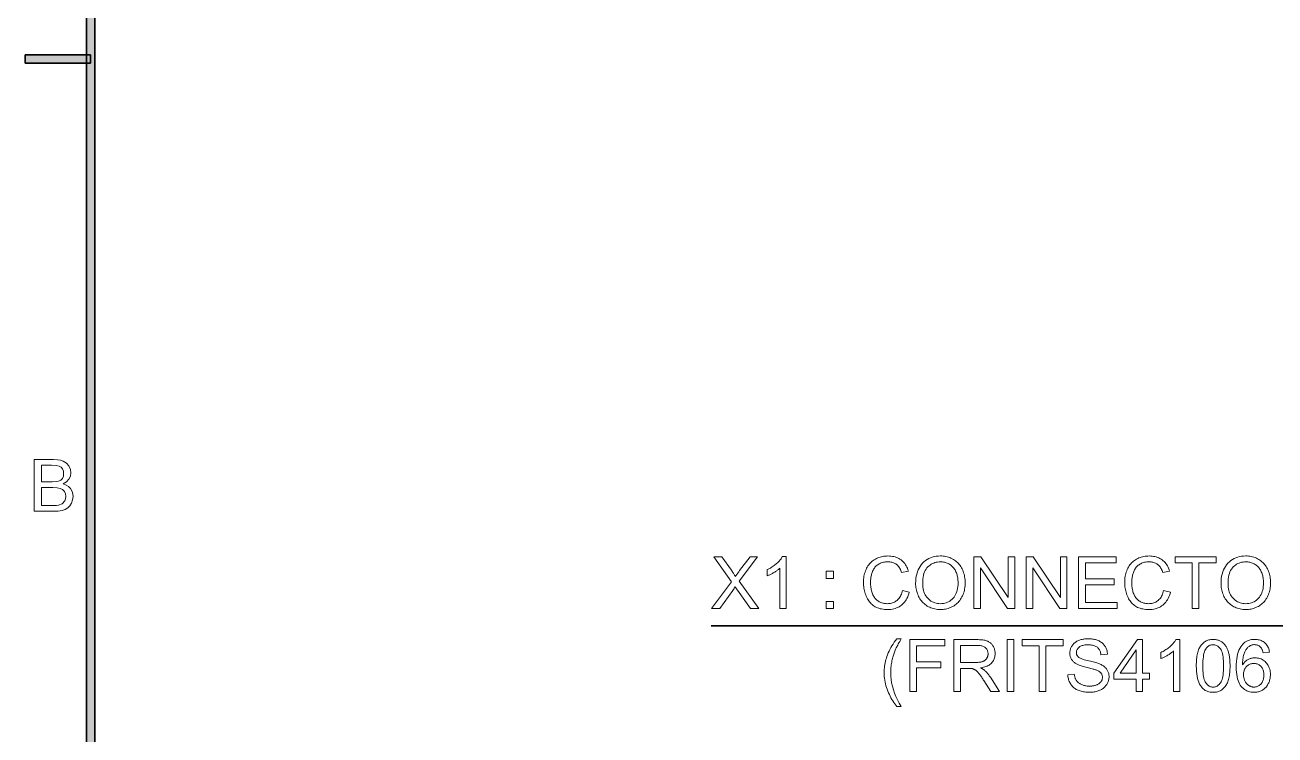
# Model space of a CAD drawing. Extents: x 23 to 417, y 3 to 294.
# Drawn here: x 26.2 to 98.6, y 209.3 to 250.5 of the extents above; entities that cross this region are included whole.
import ezdxf

# ---------------------------------------------------------------- set-up
doc = ezdxf.new("R2010")
doc.units = 0

msp = doc.modelspace()

# ---------------------------------------------------------------- linework, layer by layer
at = {"color": 7, "lineweight": 35}
for p, q in [((29.763, 9.762), (29.763, 287)), ((30.237, 287), (30.237, 10.238)), ((65.951, 215.654), (138.603, 215.654))]:
    msp.add_line(p, q, dxfattribs=at)
at = {"color": 7, "lineweight": 35, "ltscale": 0.011875}
for p, q in [((26.194, 248.262), (26.194, 248.738)), ((29.994, 248.738), (29.994, 248.262))]:
    msp.add_line(p, q, dxfattribs=at)
at = {"color": 7, "lineweight": 35, "ltscale": 0.095}
for p, q in [((26.194, 248.738), (29.994, 248.738)), ((29.994, 248.262), (26.194, 248.262))]:
    msp.add_line(p, q, dxfattribs=at)
at = {"color": 7, "lineweight": 13}
for points in [[(26.726, 222.294), (26.726, 225.294), (27.854, 225.294), (28.068, 225.284), (28.253, 225.253), (28.407, 225.202), (28.592, 225.086), (28.733, 224.92), (28.821, 224.724), (28.851, 224.52), (28.823, 224.331), (28.74, 224.154), (28.601, 224), (28.406, 223.878), (28.575, 223.812), (28.716, 223.722), (28.828, 223.607), (28.939, 223.399), (28.976, 223.157), (28.953, 222.955), (28.887, 222.768), (28.788, 222.609), (28.669, 222.491), (28.522, 222.406), (28.342, 222.344), (28.124, 222.307), (27.862, 222.294)], [(27.142, 224.003), (27.771, 224.003), (27.991, 224.012), (28.138, 224.04), (28.267, 224.103), (28.359, 224.198), (28.415, 224.322), (28.434, 224.475), (28.417, 224.623), (28.365, 224.752), (28.28, 224.853), (28.166, 224.917), (27.991, 224.95), (27.724, 224.961), (27.142, 224.961)], [(27.142, 222.628), (27.869, 222.628), (28.028, 222.631), (28.131, 222.642), (28.354, 222.725), (28.501, 222.893), (28.545, 223.012), (28.559, 223.148), (28.538, 223.307), (28.474, 223.443), (28.373, 223.549), (28.241, 223.618), (28.06, 223.657), (27.815, 223.669), (27.142, 223.669)], [(65.969, 216.654), (67.129, 218.217), (66.106, 219.654), (66.579, 219.654), (67.123, 218.884), (67.156, 218.837), (67.187, 218.793), (67.216, 218.75), (67.243, 218.71), (67.268, 218.672), (67.292, 218.637), (67.313, 218.603), (67.332, 218.572), (67.349, 218.543), (67.365, 218.516), (67.385, 218.549), (67.406, 218.582), (67.428, 218.615), (67.451, 218.649), (67.474, 218.683), (67.498, 218.717), (67.523, 218.752), (67.549, 218.787), (67.575, 218.822), (67.602, 218.857), (68.206, 219.654), (68.637, 219.654), (67.584, 218.239), (68.719, 216.654), (68.228, 216.654), (67.473, 217.724), (67.46, 217.742), (67.448, 217.761), (67.435, 217.781), (67.422, 217.8), (67.409, 217.82), (67.395, 217.84), (67.382, 217.861), (67.369, 217.882), (67.356, 217.903), (67.342, 217.924), (67.323, 217.893), (67.304, 217.863), (67.287, 217.835), (67.271, 217.81), (67.256, 217.786), (67.242, 217.765), (67.23, 217.745), (67.218, 217.728), (67.208, 217.713), (67.199, 217.699), (66.446, 216.654)], [(70.307, 216.654), (69.939, 216.654), (69.939, 219.001), (69.912, 218.975), (69.882, 218.95), (69.852, 218.925), (69.819, 218.899), (69.785, 218.874), (69.749, 218.848), (69.712, 218.823), (69.673, 218.798), (69.632, 218.772), (69.59, 218.747), (69.547, 218.722), (69.505, 218.699), (69.464, 218.677), (69.424, 218.656), (69.385, 218.636), (69.347, 218.618), (69.309, 218.6), (69.273, 218.585), (69.237, 218.57), (69.202, 218.557), (69.202, 218.913), (69.263, 218.942), (69.323, 218.973), (69.381, 219.005), (69.437, 219.039), (69.492, 219.073), (69.545, 219.109), (69.597, 219.146), (69.647, 219.184), (69.695, 219.224), (69.743, 219.265), (69.787, 219.306), (69.83, 219.347), (69.869, 219.388), (69.906, 219.428), (69.94, 219.468), (69.971, 219.508), (70, 219.548), (70.026, 219.588), (70.049, 219.627), (70.07, 219.666), (70.307, 219.666)], [(77.034, 217.705), (77.431, 217.605), (77.404, 217.51), (77.373, 217.419), (77.338, 217.333), (77.299, 217.251), (77.256, 217.174), (77.209, 217.102), (77.158, 217.034), (77.103, 216.971), (77.044, 216.913), (76.982, 216.859), (76.915, 216.81), (76.846, 216.767), (76.774, 216.728), (76.699, 216.695), (76.621, 216.667), (76.54, 216.643), (76.457, 216.625), (76.37, 216.613), (76.281, 216.605), (76.189, 216.602), (76.093, 216.604), (76.002, 216.61), (75.914, 216.62), (75.83, 216.634), (75.749, 216.652), (75.672, 216.673), (75.598, 216.699), (75.529, 216.729), (75.462, 216.762), (75.4, 216.8), (75.34, 216.841), (75.284, 216.886), (75.23, 216.934), (75.18, 216.986), (75.132, 217.042), (75.087, 217.101), (75.045, 217.163), (75.006, 217.229), (74.97, 217.299), (74.937, 217.372), (74.907, 217.447), (74.88, 217.524), (74.856, 217.601), (74.836, 217.68), (74.818, 217.76), (74.804, 217.841), (74.793, 217.923), (74.785, 218.006), (74.78, 218.091), (74.779, 218.176), (74.78, 218.269), (74.786, 218.359), (74.795, 218.446), (74.807, 218.532), (74.823, 218.615), (74.843, 218.695), (74.866, 218.773), (74.893, 218.849), (74.924, 218.923), (74.958, 218.994), (74.995, 219.062), (75.035, 219.126), (75.079, 219.188), (75.125, 219.246), (75.175, 219.301), (75.227, 219.352), (75.283, 219.4), (75.341, 219.444), (75.403, 219.486), (75.467, 219.524), (75.534, 219.558), (75.602, 219.589), (75.672, 219.616), (75.742, 219.639), (75.814, 219.659), (75.888, 219.676), (75.963, 219.688), (76.039, 219.697), (76.116, 219.703), (76.195, 219.705), (76.283, 219.702), (76.369, 219.696), (76.452, 219.684), (76.532, 219.668), (76.609, 219.647), (76.683, 219.622), (76.755, 219.592), (76.823, 219.558), (76.889, 219.519), (76.952, 219.475), (77.011, 219.428), (77.067, 219.376), (77.119, 219.321), (77.168, 219.262), (77.212, 219.2), (77.253, 219.133), (77.29, 219.063), (77.324, 218.99), (77.354, 218.912), (77.38, 218.831), (76.989, 218.739), (76.967, 218.802), (76.943, 218.863), (76.918, 218.919), (76.89, 218.972), (76.861, 219.022), (76.83, 219.068), (76.797, 219.11), (76.762, 219.149), (76.725, 219.184), (76.686, 219.216), (76.645, 219.244), (76.602, 219.269), (76.558, 219.292), (76.511, 219.311), (76.462, 219.328), (76.411, 219.341), (76.358, 219.352), (76.303, 219.359), (76.246, 219.363), (76.187, 219.365), (76.119, 219.363), (76.053, 219.358), (75.989, 219.35), (75.928, 219.338), (75.869, 219.324), (75.812, 219.305), (75.758, 219.284), (75.706, 219.259), (75.656, 219.231), (75.608, 219.199), (75.563, 219.165), (75.521, 219.128), (75.482, 219.09), (75.445, 219.048), (75.411, 219.005), (75.379, 218.959), (75.351, 218.912), (75.325, 218.861), (75.302, 218.809), (75.282, 218.754), (75.264, 218.698), (75.248, 218.642), (75.234, 218.585), (75.222, 218.528), (75.211, 218.47), (75.203, 218.413), (75.196, 218.355), (75.192, 218.296), (75.189, 218.237), (75.188, 218.178), (75.189, 218.103), (75.192, 218.029), (75.198, 217.957), (75.206, 217.887), (75.216, 217.82), (75.228, 217.754), (75.243, 217.69), (75.259, 217.628), (75.278, 217.568), (75.299, 217.51), (75.323, 217.454), (75.349, 217.402), (75.378, 217.352), (75.408, 217.305), (75.442, 217.261), (75.478, 217.219), (75.516, 217.181), (75.557, 217.146), (75.6, 217.113), (75.646, 217.083), (75.694, 217.056), (75.742, 217.032), (75.791, 217.011), (75.841, 216.993), (75.891, 216.977), (75.943, 216.965), (75.995, 216.955), (76.048, 216.948), (76.101, 216.943), (76.156, 216.942), (76.222, 216.944), (76.285, 216.95), (76.347, 216.959), (76.406, 216.973), (76.464, 216.99), (76.519, 217.011), (76.573, 217.036), (76.624, 217.065), (76.673, 217.098), (76.721, 217.134), (76.765, 217.175), (76.807, 217.219), (76.846, 217.267), (76.882, 217.318), (76.915, 217.373), (76.944, 217.432), (76.971, 217.495), (76.995, 217.561), (77.016, 217.632)], [(77.799, 218.115), (77.803, 218.261), (77.815, 218.4), (77.835, 218.534), (77.863, 218.66), (77.899, 218.78), (77.944, 218.894), (77.996, 219.001), (78.056, 219.102), (78.124, 219.196), (78.2, 219.284), (78.283, 219.364), (78.37, 219.436), (78.462, 219.5), (78.558, 219.555), (78.66, 219.601), (78.765, 219.639), (78.876, 219.669), (78.991, 219.69), (79.111, 219.702), (79.236, 219.707), (79.318, 219.705), (79.399, 219.699), (79.478, 219.689), (79.555, 219.675), (79.631, 219.657), (79.705, 219.635), (79.777, 219.609), (79.848, 219.58), (79.917, 219.546), (79.985, 219.508), (80.05, 219.467), (80.112, 219.423), (80.171, 219.375), (80.226, 219.324), (80.279, 219.271), (80.328, 219.214), (80.374, 219.154), (80.417, 219.09), (80.457, 219.024), (80.493, 218.955), (80.526, 218.883), (80.556, 218.809), (80.582, 218.733), (80.605, 218.655), (80.624, 218.576), (80.64, 218.494), (80.652, 218.411), (80.661, 218.326), (80.666, 218.239), (80.668, 218.149), (80.666, 218.059), (80.661, 217.971), (80.652, 217.884), (80.639, 217.8), (80.622, 217.717), (80.602, 217.636), (80.578, 217.558), (80.55, 217.481), (80.519, 217.406), (80.484, 217.333), (80.446, 217.263), (80.404, 217.196), (80.36, 217.133), (80.312, 217.073), (80.261, 217.016), (80.208, 216.964), (80.151, 216.914), (80.091, 216.869), (80.028, 216.826), (79.962, 216.788), (79.894, 216.752), (79.825, 216.721), (79.755, 216.693), (79.684, 216.669), (79.611, 216.649), (79.538, 216.632), (79.463, 216.619), (79.388, 216.61), (79.311, 216.604), (79.234, 216.602), (79.15, 216.604), (79.068, 216.611), (78.988, 216.621), (78.909, 216.635), (78.833, 216.654), (78.758, 216.676), (78.685, 216.703), (78.613, 216.733), (78.544, 216.768), (78.476, 216.807), (78.411, 216.849), (78.35, 216.895), (78.291, 216.943), (78.235, 216.995), (78.183, 217.049), (78.134, 217.106), (78.089, 217.167), (78.046, 217.23), (78.007, 217.296), (77.971, 217.366), (77.938, 217.437), (77.909, 217.509), (77.883, 217.582), (77.861, 217.655), (77.842, 217.73), (77.827, 217.805), (77.815, 217.881), (77.806, 217.958), (77.801, 218.036)], [(81.176, 216.654), (81.176, 219.654), (81.583, 219.654), (83.159, 217.298), (83.159, 219.654), (83.539, 219.654), (83.539, 216.654), (83.132, 216.654), (81.556, 219.011), (81.556, 216.654)], [(84.202, 216.654), (84.202, 219.654), (84.609, 219.654), (86.185, 217.298), (86.185, 219.654), (86.566, 219.654), (86.566, 216.654), (86.159, 216.654), (84.583, 219.011), (84.583, 216.654)], [(87.241, 216.654), (87.241, 219.654), (89.41, 219.654), (89.41, 219.299), (87.638, 219.299), (87.638, 218.381), (89.298, 218.381), (89.298, 218.029), (87.638, 218.029), (87.638, 217.008), (89.48, 217.008), (89.48, 216.654)], [(92.169, 217.705), (92.566, 217.605), (92.539, 217.51), (92.508, 217.419), (92.473, 217.333), (92.434, 217.251), (92.391, 217.174), (92.344, 217.102), (92.293, 217.034), (92.238, 216.971), (92.18, 216.913), (92.117, 216.859), (92.05, 216.81), (91.981, 216.767), (91.909, 216.728), (91.834, 216.695), (91.756, 216.667), (91.675, 216.643), (91.592, 216.625), (91.505, 216.613), (91.416, 216.605), (91.324, 216.602), (91.228, 216.604), (91.137, 216.61), (91.049, 216.62), (90.965, 216.634), (90.884, 216.652), (90.807, 216.673), (90.733, 216.699), (90.664, 216.729), (90.597, 216.762), (90.535, 216.8), (90.475, 216.841), (90.419, 216.886), (90.366, 216.934), (90.315, 216.986), (90.267, 217.042), (90.222, 217.101), (90.181, 217.163), (90.142, 217.229), (90.105, 217.299), (90.072, 217.372), (90.042, 217.447), (90.015, 217.524), (89.991, 217.601), (89.971, 217.68), (89.953, 217.76), (89.939, 217.841), (89.928, 217.923), (89.92, 218.006), (89.915, 218.091), (89.914, 218.176), (89.915, 218.269), (89.921, 218.359), (89.93, 218.446), (89.942, 218.532), (89.958, 218.615), (89.978, 218.695), (90.001, 218.773), (90.028, 218.849), (90.059, 218.923), (90.093, 218.994), (90.13, 219.062), (90.17, 219.126), (90.214, 219.188), (90.26, 219.246), (90.31, 219.301), (90.362, 219.352), (90.418, 219.4), (90.476, 219.444), (90.538, 219.486), (90.602, 219.524), (90.669, 219.558), (90.737, 219.589), (90.807, 219.616), (90.877, 219.639), (90.949, 219.659), (91.023, 219.676), (91.098, 219.688), (91.174, 219.697), (91.251, 219.703), (91.33, 219.705), (91.418, 219.702), (91.504, 219.696), (91.587, 219.684), (91.667, 219.668), (91.744, 219.647), (91.818, 219.622), (91.89, 219.592), (91.958, 219.558), (92.024, 219.519), (92.087, 219.475), (92.146, 219.428), (92.202, 219.376), (92.254, 219.321), (92.303, 219.262), (92.347, 219.2), (92.388, 219.133), (92.425, 219.063), (92.459, 218.99), (92.489, 218.912), (92.515, 218.831), (92.124, 218.739), (92.102, 218.802), (92.078, 218.863), (92.053, 218.919), (92.025, 218.972), (91.996, 219.022), (91.965, 219.068), (91.932, 219.11), (91.897, 219.149), (91.86, 219.184), (91.821, 219.216), (91.78, 219.244), (91.737, 219.269), (91.693, 219.292), (91.646, 219.311), (91.597, 219.328), (91.546, 219.341), (91.493, 219.352), (91.438, 219.359), (91.381, 219.363), (91.322, 219.365), (91.254, 219.363), (91.188, 219.358), (91.124, 219.35), (91.063, 219.338), (91.004, 219.324), (90.948, 219.305), (90.893, 219.284), (90.841, 219.259), (90.791, 219.231), (90.744, 219.199), (90.698, 219.165), (90.656, 219.128), (90.617, 219.09), (90.58, 219.048), (90.546, 219.005), (90.515, 218.959), (90.486, 218.912), (90.46, 218.861), (90.437, 218.809), (90.417, 218.754), (90.399, 218.698), (90.383, 218.642), (90.369, 218.585), (90.357, 218.528), (90.347, 218.47), (90.338, 218.413), (90.331, 218.355), (90.327, 218.296), (90.324, 218.237), (90.323, 218.178), (90.324, 218.103), (90.327, 218.029), (90.333, 217.957), (90.341, 217.887), (90.351, 217.82), (90.363, 217.754), (90.378, 217.69), (90.394, 217.628), (90.413, 217.568), (90.435, 217.51), (90.458, 217.454), (90.484, 217.402), (90.513, 217.352), (90.544, 217.305), (90.577, 217.261), (90.613, 217.219), (90.651, 217.181), (90.692, 217.146), (90.736, 217.113), (90.781, 217.083), (90.829, 217.056), (90.877, 217.032), (90.926, 217.011), (90.976, 216.993), (91.026, 216.977), (91.078, 216.965), (91.13, 216.955), (91.183, 216.948), (91.236, 216.943), (91.291, 216.942), (91.357, 216.944), (91.42, 216.95), (91.482, 216.959), (91.541, 216.973), (91.599, 216.99), (91.654, 217.011), (91.708, 217.036), (91.759, 217.065), (91.808, 217.098), (91.856, 217.134), (91.9, 217.175), (91.942, 217.219), (91.981, 217.267), (92.017, 217.318), (92.05, 217.373), (92.079, 217.432), (92.106, 217.495), (92.13, 217.561), (92.151, 217.632)], [(93.818, 216.654), (93.818, 219.299), (92.83, 219.299), (92.83, 219.654), (95.208, 219.654), (95.208, 219.299), (94.215, 219.299), (94.215, 216.654)], [(95.494, 218.115), (95.498, 218.261), (95.51, 218.4), (95.53, 218.534), (95.558, 218.66), (95.594, 218.78), (95.639, 218.894), (95.691, 219.001), (95.751, 219.102), (95.819, 219.196), (95.895, 219.284), (95.978, 219.364), (96.065, 219.436), (96.157, 219.5), (96.253, 219.555), (96.355, 219.601), (96.461, 219.639), (96.571, 219.669), (96.686, 219.69), (96.806, 219.702), (96.931, 219.707), (97.013, 219.705), (97.094, 219.699), (97.173, 219.689), (97.25, 219.675), (97.326, 219.657), (97.4, 219.635), (97.472, 219.609), (97.543, 219.58), (97.612, 219.546), (97.68, 219.508), (97.745, 219.467), (97.807, 219.423), (97.866, 219.375), (97.921, 219.324), (97.974, 219.271), (98.023, 219.214), (98.069, 219.154), (98.112, 219.09), (98.152, 219.024), (98.188, 218.955), (98.222, 218.883), (98.251, 218.809), (98.277, 218.733), (98.3, 218.655), (98.319, 218.576), (98.335, 218.494), (98.347, 218.411), (98.356, 218.326), (98.361, 218.239), (98.363, 218.149), (98.361, 218.059), (98.356, 217.971), (98.347, 217.884), (98.334, 217.8), (98.317, 217.717), (98.297, 217.636), (98.273, 217.558), (98.245, 217.481), (98.214, 217.406), (98.179, 217.333), (98.141, 217.263), (98.099, 217.196), (98.055, 217.133), (98.007, 217.073), (97.957, 217.016), (97.903, 216.964), (97.846, 216.914), (97.786, 216.869), (97.723, 216.826), (97.657, 216.788), (97.589, 216.752), (97.52, 216.721), (97.45, 216.693), (97.379, 216.669), (97.306, 216.649), (97.233, 216.632), (97.158, 216.619), (97.083, 216.61), (97.006, 216.604), (96.929, 216.602), (96.845, 216.604), (96.763, 216.611), (96.683, 216.621), (96.604, 216.635), (96.528, 216.654), (96.453, 216.676), (96.38, 216.703), (96.309, 216.733), (96.239, 216.768), (96.172, 216.807), (96.106, 216.849), (96.045, 216.895), (95.986, 216.943), (95.931, 216.995), (95.878, 217.049), (95.829, 217.106), (95.784, 217.167), (95.741, 217.23), (95.702, 217.296), (95.666, 217.366), (95.633, 217.437), (95.604, 217.509), (95.578, 217.582), (95.556, 217.655), (95.537, 217.73), (95.522, 217.805), (95.51, 217.881), (95.501, 217.958), (95.496, 218.036)], [(72.62, 218.407), (72.62, 218.827), (73.039, 218.827), (73.039, 218.407)], [(78.208, 218.109), (78.211, 218.002), (78.22, 217.901), (78.235, 217.804), (78.255, 217.712), (78.281, 217.624), (78.313, 217.541), (78.351, 217.462), (78.395, 217.388), (78.445, 217.319), (78.5, 217.254), (78.56, 217.195), (78.623, 217.142), (78.688, 217.095), (78.757, 217.054), (78.829, 217.02), (78.903, 216.992), (78.981, 216.97), (79.062, 216.955), (79.145, 216.945), (79.232, 216.942), (79.32, 216.945), (79.405, 216.955), (79.486, 216.97), (79.565, 216.992), (79.64, 217.021), (79.712, 217.056), (79.781, 217.096), (79.847, 217.144), (79.91, 217.197), (79.969, 217.257), (80.024, 217.323), (80.074, 217.394), (80.117, 217.47), (80.155, 217.552), (80.186, 217.638), (80.213, 217.73), (80.233, 217.828), (80.247, 217.93), (80.256, 218.038), (80.259, 218.151), (80.258, 218.224), (80.254, 218.294), (80.248, 218.363), (80.239, 218.43), (80.228, 218.494), (80.214, 218.558), (80.198, 218.619), (80.18, 218.678), (80.159, 218.735), (80.135, 218.791), (80.109, 218.844), (80.081, 218.895), (80.05, 218.944), (80.018, 218.99), (79.983, 219.033), (79.945, 219.075), (79.906, 219.113), (79.864, 219.149), (79.819, 219.183), (79.773, 219.215), (79.725, 219.243), (79.675, 219.269), (79.625, 219.291), (79.573, 219.311), (79.52, 219.327), (79.466, 219.341), (79.411, 219.351), (79.354, 219.359), (79.296, 219.363), (79.238, 219.365), (79.155, 219.362), (79.074, 219.353), (78.995, 219.339), (78.919, 219.319), (78.846, 219.293), (78.774, 219.261), (78.705, 219.223), (78.639, 219.18), (78.574, 219.13), (78.512, 219.075), (78.455, 219.014), (78.403, 218.944), (78.357, 218.867), (78.318, 218.782), (78.284, 218.689), (78.257, 218.588), (78.236, 218.48), (78.221, 218.364), (78.211, 218.24)], [(95.903, 218.109), (95.906, 218.002), (95.915, 217.901), (95.93, 217.804), (95.95, 217.712), (95.976, 217.624), (96.008, 217.541), (96.046, 217.462), (96.09, 217.388), (96.14, 217.319), (96.195, 217.254), (96.255, 217.195), (96.318, 217.142), (96.383, 217.095), (96.452, 217.054), (96.524, 217.02), (96.598, 216.992), (96.676, 216.97), (96.757, 216.955), (96.84, 216.945), (96.927, 216.942), (97.015, 216.945), (97.1, 216.955), (97.181, 216.97), (97.26, 216.992), (97.335, 217.021), (97.407, 217.056), (97.476, 217.096), (97.542, 217.144), (97.605, 217.197), (97.664, 217.257), (97.719, 217.323), (97.769, 217.394), (97.812, 217.47), (97.85, 217.552), (97.882, 217.638), (97.908, 217.73), (97.928, 217.828), (97.942, 217.93), (97.951, 218.038), (97.954, 218.151), (97.953, 218.224), (97.949, 218.294), (97.943, 218.363), (97.934, 218.43), (97.923, 218.494), (97.909, 218.558), (97.893, 218.619), (97.875, 218.678), (97.854, 218.735), (97.83, 218.791), (97.804, 218.844), (97.776, 218.895), (97.746, 218.944), (97.713, 218.99), (97.678, 219.033), (97.64, 219.075), (97.601, 219.113), (97.559, 219.149), (97.514, 219.183), (97.468, 219.215), (97.42, 219.243), (97.37, 219.269), (97.32, 219.291), (97.268, 219.311), (97.215, 219.327), (97.161, 219.341), (97.106, 219.351), (97.049, 219.359), (96.992, 219.363), (96.933, 219.365), (96.85, 219.362), (96.769, 219.353), (96.69, 219.339), (96.614, 219.319), (96.541, 219.293), (96.469, 219.261), (96.4, 219.223), (96.334, 219.18), (96.269, 219.13), (96.207, 219.075), (96.15, 219.014), (96.098, 218.944), (96.052, 218.867), (96.013, 218.782), (95.979, 218.689), (95.952, 218.588), (95.931, 218.48), (95.916, 218.364), (95.907, 218.24)], [(72.62, 216.654), (72.62, 217.073), (73.039, 217.073), (73.039, 216.654)], [(76.703, 210.978), (76.643, 211.056), (76.585, 211.137), (76.529, 211.22), (76.474, 211.306), (76.422, 211.395), (76.371, 211.486), (76.323, 211.58), (76.276, 211.677), (76.231, 211.776), (76.188, 211.878), (76.148, 211.981), (76.112, 212.086), (76.08, 212.191), (76.053, 212.296), (76.03, 212.403), (76.011, 212.51), (75.996, 212.618), (75.985, 212.727), (75.979, 212.836), (75.977, 212.946), (75.978, 213.043), (75.983, 213.139), (75.991, 213.235), (76.002, 213.329), (76.016, 213.423), (76.034, 213.516), (76.054, 213.608), (76.078, 213.699), (76.104, 213.79), (76.134, 213.879), (76.173, 213.983), (76.216, 214.086), (76.263, 214.19), (76.314, 214.293), (76.369, 214.396), (76.428, 214.499), (76.491, 214.602), (76.557, 214.705), (76.628, 214.808), (76.703, 214.911), (76.967, 214.911), (76.919, 214.828), (76.875, 214.75), (76.834, 214.677), (76.796, 214.609), (76.762, 214.546), (76.731, 214.488), (76.703, 214.434), (76.678, 214.385), (76.657, 214.342), (76.64, 214.303), (76.615, 214.246), (76.592, 214.189), (76.57, 214.131), (76.549, 214.073), (76.528, 214.014), (76.509, 213.955), (76.491, 213.896), (76.474, 213.835), (76.458, 213.775), (76.443, 213.714), (76.427, 213.637), (76.412, 213.56), (76.399, 213.484), (76.387, 213.407), (76.377, 213.33), (76.369, 213.253), (76.363, 213.176), (76.359, 213.099), (76.356, 213.021), (76.355, 212.944), (76.362, 212.747), (76.38, 212.55), (76.41, 212.354), (76.453, 212.157), (76.508, 211.96), (76.576, 211.764), (76.655, 211.567), (76.747, 211.371), (76.851, 211.174), (76.967, 210.978)], [(77.462, 211.86), (77.462, 214.86), (79.486, 214.86), (79.486, 214.506), (77.859, 214.506), (77.859, 213.576), (79.267, 213.576), (79.267, 213.222), (77.859, 213.222), (77.859, 211.86)], [(80.008, 211.86), (80.008, 214.86), (81.338, 214.86), (81.417, 214.859), (81.491, 214.856), (81.562, 214.852), (81.628, 214.847), (81.691, 214.839), (81.75, 214.83), (81.806, 214.82), (81.857, 214.808), (81.905, 214.794), (81.948, 214.779), (81.989, 214.761), (82.028, 214.741), (82.066, 214.719), (82.102, 214.694), (82.136, 214.667), (82.168, 214.637), (82.199, 214.605), (82.228, 214.57), (82.256, 214.533), (82.282, 214.493), (82.305, 214.452), (82.327, 214.41), (82.345, 214.367), (82.362, 214.323), (82.375, 214.278), (82.387, 214.232), (82.395, 214.186), (82.402, 214.138), (82.405, 214.09), (82.407, 214.041), (82.404, 213.978), (82.398, 213.917), (82.388, 213.858), (82.373, 213.802), (82.355, 213.747), (82.332, 213.694), (82.305, 213.643), (82.274, 213.594), (82.239, 213.548), (82.2, 213.503), (82.156, 213.461), (82.108, 213.422), (82.056, 213.386), (81.999, 213.353), (81.937, 213.324), (81.871, 213.297), (81.8, 213.274), (81.725, 213.255), (81.646, 213.238), (81.561, 213.224), (81.592, 213.209), (81.621, 213.194), (81.649, 213.179), (81.675, 213.164), (81.7, 213.149), (81.723, 213.134), (81.745, 213.119), (81.765, 213.105), (81.784, 213.09), (81.801, 213.075), (81.835, 213.042), (81.87, 213.008), (81.904, 212.972), (81.937, 212.935), (81.97, 212.896), (82.003, 212.855), (82.035, 212.813), (82.067, 212.769), (82.099, 212.723), (82.13, 212.676), (82.652, 211.86), (82.153, 211.86), (81.756, 212.484), (81.722, 212.536), (81.689, 212.587), (81.657, 212.634), (81.626, 212.679), (81.597, 212.722), (81.569, 212.762), (81.542, 212.8), (81.517, 212.835), (81.492, 212.867), (81.469, 212.897), (81.447, 212.925), (81.425, 212.951), (81.404, 212.975), (81.383, 212.998), (81.363, 213.019), (81.343, 213.038), (81.323, 213.055), (81.304, 213.071), (81.286, 213.085), (81.268, 213.098), (81.25, 213.109), (81.232, 213.119), (81.214, 213.129), (81.196, 213.138), (81.178, 213.146), (81.16, 213.154), (81.142, 213.161), (81.123, 213.167), (81.105, 213.173), (81.087, 213.177), (81.072, 213.18), (81.056, 213.183), (81.038, 213.185), (81.019, 213.187), (80.998, 213.188), (80.975, 213.189), (80.95, 213.19), (80.924, 213.191), (80.895, 213.192), (80.866, 213.192), (80.405, 213.192), (80.405, 211.86)], [(80.405, 213.536), (81.259, 213.536), (81.312, 213.536), (81.363, 213.538), (81.411, 213.541), (81.457, 213.545), (81.501, 213.55), (81.542, 213.556), (81.581, 213.563), (81.618, 213.572), (81.652, 213.581), (81.684, 213.592), (81.714, 213.604), (81.743, 213.617), (81.77, 213.632), (81.795, 213.648), (81.819, 213.665), (81.842, 213.684), (81.863, 213.704), (81.883, 213.725), (81.901, 213.748), (81.917, 213.772), (81.933, 213.797), (81.946, 213.822), (81.958, 213.848), (81.969, 213.874), (81.977, 213.901), (81.985, 213.928), (81.99, 213.956), (81.994, 213.984), (81.996, 214.012), (81.997, 214.041), (81.996, 214.083), (81.991, 214.123), (81.983, 214.162), (81.973, 214.199), (81.959, 214.235), (81.942, 214.269), (81.922, 214.302), (81.898, 214.333), (81.872, 214.363), (81.843, 214.391), (81.81, 214.417), (81.774, 214.44), (81.734, 214.461), (81.691, 214.479), (81.644, 214.494), (81.593, 214.506), (81.539, 214.516), (81.481, 214.523), (81.42, 214.527), (81.355, 214.528), (80.405, 214.528)], [(83.096, 211.86), (83.096, 214.86), (83.493, 214.86), (83.493, 211.86)], [(84.956, 211.86), (84.956, 214.506), (83.968, 214.506), (83.968, 214.86), (86.346, 214.86), (86.346, 214.506), (85.353, 214.506), (85.353, 211.86)], [(86.618, 212.823), (86.993, 212.856), (86.999, 212.812), (87.006, 212.769), (87.015, 212.728), (87.025, 212.689), (87.037, 212.651), (87.05, 212.615), (87.064, 212.581), (87.08, 212.548), (87.098, 212.516), (87.116, 212.487), (87.137, 212.458), (87.159, 212.431), (87.184, 212.405), (87.211, 212.38), (87.24, 212.356), (87.272, 212.334), (87.305, 212.312), (87.341, 212.291), (87.378, 212.272), (87.418, 212.253), (87.46, 212.237), (87.502, 212.221), (87.546, 212.208), (87.59, 212.196), (87.636, 212.187), (87.682, 212.179), (87.73, 212.172), (87.778, 212.168), (87.828, 212.165), (87.879, 212.164), (87.923, 212.165), (87.967, 212.167), (88.01, 212.171), (88.052, 212.175), (88.092, 212.181), (88.132, 212.189), (88.171, 212.198), (88.208, 212.208), (88.244, 212.219), (88.28, 212.232), (88.314, 212.246), (88.346, 212.261), (88.376, 212.277), (88.405, 212.294), (88.431, 212.312), (88.456, 212.331), (88.48, 212.351), (88.501, 212.372), (88.521, 212.394), (88.539, 212.417), (88.555, 212.441), (88.569, 212.465), (88.582, 212.49), (88.593, 212.515), (88.602, 212.54), (88.61, 212.566), (88.616, 212.592), (88.62, 212.619), (88.623, 212.646), (88.623, 212.674), (88.623, 212.702), (88.62, 212.729), (88.616, 212.755), (88.61, 212.781), (88.603, 212.806), (88.594, 212.831), (88.583, 212.854), (88.571, 212.877), (88.557, 212.899), (88.542, 212.921), (88.524, 212.941), (88.505, 212.961), (88.483, 212.981), (88.459, 212.999), (88.433, 213.018), (88.405, 213.035), (88.375, 213.052), (88.343, 213.068), (88.308, 213.083), (88.271, 213.098), (88.244, 213.108), (88.212, 213.118), (88.173, 213.131), (88.128, 213.144), (88.078, 213.158), (88.021, 213.173), (87.959, 213.189), (87.891, 213.206), (87.817, 213.225), (87.737, 213.244), (87.657, 213.264), (87.582, 213.283), (87.512, 213.302), (87.446, 213.322), (87.386, 213.34), (87.33, 213.359), (87.28, 213.377), (87.234, 213.396), (87.194, 213.413), (87.158, 213.431), (87.116, 213.454), (87.077, 213.478), (87.039, 213.504), (87.004, 213.53), (86.971, 213.557), (86.94, 213.586), (86.911, 213.615), (86.885, 213.646), (86.86, 213.678), (86.838, 213.71), (86.818, 213.744), (86.8, 213.779), (86.784, 213.814), (86.771, 213.85), (86.759, 213.887), (86.749, 213.925), (86.742, 213.964), (86.737, 214.003), (86.734, 214.043), (86.733, 214.084), (86.734, 214.129), (86.738, 214.174), (86.744, 214.218), (86.753, 214.261), (86.765, 214.304), (86.779, 214.346), (86.796, 214.387), (86.815, 214.428), (86.837, 214.469), (86.862, 214.509), (86.889, 214.547), (86.918, 214.584), (86.95, 214.618), (86.984, 214.651), (87.02, 214.682), (87.059, 214.711), (87.1, 214.738), (87.144, 214.764), (87.19, 214.787), (87.238, 214.808), (87.288, 214.828), (87.339, 214.845), (87.392, 214.861), (87.445, 214.874), (87.499, 214.885), (87.555, 214.894), (87.612, 214.901), (87.67, 214.907), (87.729, 214.91), (87.789, 214.911), (87.854, 214.91), (87.919, 214.906), (87.982, 214.901), (88.043, 214.893), (88.102, 214.884), (88.16, 214.872), (88.217, 214.858), (88.272, 214.842), (88.325, 214.824), (88.377, 214.803), (88.427, 214.781), (88.474, 214.756), (88.519, 214.73), (88.562, 214.701), (88.602, 214.67), (88.64, 214.638), (88.676, 214.603), (88.709, 214.567), (88.74, 214.528), (88.769, 214.487), (88.795, 214.445), (88.819, 214.401), (88.84, 214.357), (88.858, 214.311), (88.874, 214.265), (88.888, 214.217), (88.899, 214.168), (88.907, 214.118), (88.913, 214.067), (88.916, 214.014), (88.535, 213.986), (88.528, 214.041), (88.517, 214.094), (88.504, 214.144), (88.488, 214.191), (88.468, 214.235), (88.446, 214.277), (88.421, 214.316), (88.393, 214.352), (88.362, 214.385), (88.328, 214.415), (88.291, 214.443), (88.25, 214.468), (88.206, 214.49), (88.159, 214.508), (88.109, 214.524), (88.055, 214.538), (87.997, 214.548), (87.937, 214.555), (87.872, 214.559), (87.805, 214.561), (87.735, 214.559), (87.669, 214.555), (87.606, 214.549), (87.548, 214.54), (87.494, 214.528), (87.443, 214.513), (87.396, 214.496), (87.354, 214.476), (87.315, 214.454), (87.28, 214.429), (87.249, 214.402), (87.221, 214.374), (87.196, 214.345), (87.175, 214.314), (87.156, 214.283), (87.142, 214.251), (87.13, 214.217), (87.122, 214.183), (87.117, 214.147), (87.115, 214.111), (87.116, 214.079), (87.12, 214.048), (87.126, 214.019), (87.134, 213.99), (87.144, 213.963), (87.157, 213.937), (87.172, 213.912), (87.19, 213.889), (87.21, 213.866), (87.232, 213.845), (87.259, 213.824), (87.293, 213.803), (87.334, 213.781), (87.383, 213.76), (87.439, 213.739), (87.502, 213.717), (87.573, 213.696), (87.652, 213.674), (87.737, 213.653), (87.831, 213.631), (87.924, 213.609), (88.012, 213.588), (88.094, 213.567), (88.169, 213.548), (88.239, 213.528), (88.302, 213.509), (88.359, 213.491), (88.41, 213.473), (88.455, 213.456), (88.495, 213.439), (88.546, 213.415), (88.594, 213.388), (88.639, 213.361), (88.682, 213.332), (88.722, 213.302), (88.76, 213.271), (88.794, 213.239), (88.826, 213.205), (88.855, 213.17), (88.881, 213.133), (88.905, 213.096), (88.926, 213.057), (88.945, 213.017), (88.961, 212.976), (88.975, 212.934), (88.986, 212.891), (88.995, 212.847), (89.001, 212.801), (89.005, 212.754), (89.006, 212.707), (89.005, 212.659), (89.001, 212.612), (88.994, 212.566), (88.984, 212.52), (88.972, 212.474), (88.957, 212.429), (88.939, 212.385), (88.918, 212.341), (88.895, 212.298), (88.869, 212.256), (88.84, 212.214), (88.809, 212.175), (88.776, 212.137), (88.74, 212.101), (88.702, 212.067), (88.661, 212.035), (88.618, 212.005), (88.573, 211.977), (88.525, 211.951), (88.475, 211.926), (88.423, 211.904), (88.37, 211.884), (88.315, 211.866), (88.259, 211.851), (88.202, 211.838), (88.144, 211.827), (88.084, 211.819), (88.023, 211.813), (87.961, 211.81), (87.897, 211.808), (87.817, 211.81), (87.739, 211.813), (87.665, 211.819), (87.592, 211.827), (87.523, 211.838), (87.456, 211.851), (87.392, 211.867), (87.33, 211.884), (87.271, 211.905), (87.215, 211.927), (87.161, 211.952), (87.109, 211.979), (87.06, 212.009), (87.013, 212.041), (86.969, 212.076), (86.927, 212.113), (86.887, 212.152), (86.85, 212.194), (86.815, 212.238), (86.783, 212.284), (86.753, 212.332), (86.726, 212.382), (86.702, 212.433), (86.681, 212.485), (86.663, 212.538), (86.648, 212.593), (86.636, 212.648), (86.627, 212.706), (86.621, 212.764)], [(90.58, 211.86), (90.58, 212.578), (89.278, 212.578), (89.278, 212.915), (90.647, 214.86), (90.948, 214.86), (90.948, 212.915), (91.353, 212.915), (91.353, 212.578), (90.948, 212.578), (90.948, 211.86)], [(93.117, 211.86), (92.749, 211.86), (92.749, 214.207), (92.722, 214.181), (92.692, 214.156), (92.662, 214.131), (92.629, 214.105), (92.595, 214.08), (92.56, 214.054), (92.522, 214.029), (92.483, 214.004), (92.442, 213.978), (92.4, 213.953), (92.357, 213.928), (92.315, 213.905), (92.275, 213.883), (92.234, 213.862), (92.195, 213.842), (92.157, 213.824), (92.119, 213.806), (92.083, 213.791), (92.047, 213.776), (92.012, 213.763), (92.012, 214.119), (92.073, 214.148), (92.133, 214.179), (92.191, 214.211), (92.247, 214.245), (92.302, 214.279), (92.355, 214.315), (92.407, 214.352), (92.457, 214.391), (92.506, 214.43), (92.553, 214.471), (92.597, 214.512), (92.64, 214.553), (92.679, 214.594), (92.716, 214.634), (92.75, 214.674), (92.781, 214.714), (92.81, 214.754), (92.836, 214.794), (92.859, 214.833), (92.88, 214.872), (93.117, 214.872)], [(94.061, 213.339), (94.062, 213.443), (94.065, 213.544), (94.071, 213.64), (94.078, 213.731), (94.088, 213.819), (94.1, 213.903), (94.114, 213.982), (94.131, 214.057), (94.149, 214.129), (94.17, 214.195), (94.193, 214.259), (94.218, 214.319), (94.245, 214.377), (94.275, 214.431), (94.306, 214.483), (94.34, 214.531), (94.376, 214.577), (94.413, 214.619), (94.453, 214.659), (94.496, 214.696), (94.54, 214.729), (94.586, 214.759), (94.635, 214.786), (94.686, 214.808), (94.739, 214.828), (94.795, 214.844), (94.852, 214.856), (94.912, 214.865), (94.975, 214.87), (95.039, 214.872), (95.087, 214.871), (95.133, 214.868), (95.178, 214.863), (95.223, 214.856), (95.266, 214.848), (95.307, 214.837), (95.348, 214.824), (95.387, 214.81), (95.425, 214.793), (95.462, 214.775), (95.498, 214.754), (95.533, 214.732), (95.566, 214.709), (95.598, 214.683), (95.629, 214.656), (95.658, 214.627), (95.686, 214.596), (95.713, 214.564), (95.739, 214.53), (95.763, 214.494), (95.787, 214.457), (95.809, 214.418), (95.83, 214.377), (95.85, 214.335), (95.869, 214.291), (95.887, 214.246), (95.904, 214.199), (95.92, 214.15), (95.936, 214.1), (95.95, 214.048), (95.962, 213.994), (95.974, 213.936), (95.984, 213.874), (95.993, 213.808), (96, 213.739), (96.006, 213.667), (96.011, 213.59), (96.014, 213.51), (96.016, 213.426), (96.017, 213.339), (96.016, 213.236), (96.013, 213.136), (96.007, 213.041), (96, 212.949), (95.99, 212.862), (95.978, 212.779), (95.964, 212.7), (95.948, 212.625), (95.929, 212.554), (95.909, 212.487), (95.886, 212.423), (95.861, 212.363), (95.834, 212.305), (95.805, 212.251), (95.773, 212.199), (95.74, 212.151), (95.704, 212.105), (95.666, 212.062), (95.626, 212.022), (95.584, 211.985), (95.54, 211.952), (95.493, 211.922), (95.444, 211.895), (95.393, 211.872), (95.34, 211.853), (95.284, 211.837), (95.226, 211.824), (95.166, 211.815), (95.104, 211.81), (95.039, 211.808), (94.954, 211.811), (94.873, 211.821), (94.795, 211.836), (94.722, 211.858), (94.652, 211.886), (94.585, 211.92), (94.523, 211.961), (94.464, 212.007), (94.409, 212.06), (94.357, 212.119), (94.301, 212.199), (94.251, 212.288), (94.206, 212.386), (94.168, 212.494), (94.135, 212.612), (94.108, 212.738), (94.087, 212.874), (94.073, 213.02), (94.064, 213.175)], [(94.439, 213.339), (94.441, 213.196), (94.446, 213.063), (94.455, 212.94), (94.467, 212.827), (94.483, 212.724), (94.502, 212.63), (94.524, 212.547), (94.55, 212.473), (94.579, 212.41), (94.612, 212.356), (94.648, 212.309), (94.685, 212.268), (94.723, 212.231), (94.763, 212.199), (94.805, 212.172), (94.849, 212.15), (94.894, 212.133), (94.941, 212.121), (94.989, 212.114), (95.039, 212.111), (95.089, 212.114), (95.137, 212.121), (95.184, 212.133), (95.229, 212.151), (95.272, 212.173), (95.314, 212.2), (95.355, 212.232), (95.393, 212.268), (95.43, 212.31), (95.466, 212.357), (95.498, 212.411), (95.528, 212.475), (95.554, 212.548), (95.576, 212.632), (95.595, 212.725), (95.611, 212.828), (95.623, 212.941), (95.632, 213.064), (95.637, 213.197), (95.638, 213.339), (95.637, 213.482), (95.632, 213.615), (95.623, 213.739), (95.611, 213.852), (95.595, 213.956), (95.576, 214.049), (95.554, 214.133), (95.528, 214.206), (95.498, 214.27), (95.466, 214.323), (95.43, 214.37), (95.393, 214.411), (95.354, 214.448), (95.314, 214.479), (95.271, 214.506), (95.227, 214.528), (95.182, 214.545), (95.135, 214.557), (95.086, 214.564), (95.035, 214.567), (94.985, 214.565), (94.937, 214.558), (94.892, 214.548), (94.848, 214.533), (94.807, 214.513), (94.767, 214.49), (94.73, 214.462), (94.694, 214.429), (94.661, 214.393), (94.63, 214.352), (94.593, 214.293), (94.561, 214.224), (94.533, 214.146), (94.508, 214.058), (94.487, 213.962), (94.47, 213.856), (94.456, 213.741), (94.447, 213.616), (94.441, 213.482)], [(98.303, 214.125), (97.937, 214.096), (97.926, 214.138), (97.915, 214.178), (97.903, 214.216), (97.891, 214.251), (97.877, 214.283), (97.863, 214.314), (97.848, 214.342), (97.832, 214.367), (97.815, 214.391), (97.797, 214.411), (97.767, 214.441), (97.735, 214.468), (97.702, 214.492), (97.667, 214.512), (97.631, 214.53), (97.593, 214.544), (97.554, 214.555), (97.514, 214.563), (97.472, 214.567), (97.429, 214.569), (97.394, 214.568), (97.36, 214.565), (97.327, 214.56), (97.295, 214.553), (97.264, 214.544), (97.233, 214.534), (97.204, 214.521), (97.175, 214.506), (97.147, 214.489), (97.12, 214.471), (97.086, 214.444), (97.053, 214.415), (97.022, 214.384), (96.993, 214.351), (96.965, 214.315), (96.938, 214.276), (96.913, 214.236), (96.889, 214.193), (96.867, 214.148), (96.846, 214.1), (96.827, 214.05), (96.81, 213.995), (96.794, 213.936), (96.781, 213.872), (96.77, 213.805), (96.76, 213.734), (96.753, 213.658), (96.747, 213.578), (96.743, 213.495), (96.741, 213.407), (96.769, 213.446), (96.797, 213.483), (96.827, 213.519), (96.857, 213.552), (96.889, 213.583), (96.922, 213.612), (96.957, 213.639), (96.992, 213.664), (97.029, 213.687), (97.067, 213.707), (97.106, 213.726), (97.145, 213.743), (97.184, 213.758), (97.224, 213.77), (97.264, 213.781), (97.304, 213.79), (97.345, 213.797), (97.386, 213.802), (97.428, 213.805), (97.47, 213.806), (97.543, 213.803), (97.613, 213.795), (97.681, 213.781), (97.747, 213.762), (97.811, 213.738), (97.873, 213.708), (97.932, 213.673), (97.989, 213.632), (98.044, 213.586), (98.097, 213.535), (98.146, 213.479), (98.19, 213.42), (98.229, 213.358), (98.263, 213.292), (98.291, 213.224), (98.315, 213.152), (98.333, 213.077), (98.346, 212.999), (98.353, 212.918), (98.356, 212.834), (98.355, 212.778), (98.351, 212.722), (98.345, 212.668), (98.337, 212.614), (98.326, 212.561), (98.312, 212.509), (98.296, 212.458), (98.278, 212.407), (98.257, 212.358), (98.234, 212.309), (98.209, 212.261), (98.182, 212.216), (98.153, 212.173), (98.122, 212.133), (98.09, 212.095), (98.055, 212.059), (98.019, 212.025), (97.981, 211.993), (97.941, 211.964), (97.9, 211.937), (97.857, 211.913), (97.812, 211.891), (97.767, 211.872), (97.72, 211.855), (97.673, 211.841), (97.624, 211.829), (97.574, 211.82), (97.523, 211.814), (97.47, 211.81), (97.417, 211.808), (97.326, 211.812), (97.239, 211.822), (97.156, 211.839), (97.076, 211.863), (96.999, 211.893), (96.925, 211.93), (96.855, 211.974), (96.789, 212.025), (96.726, 212.083), (96.666, 212.147), (96.611, 212.219), (96.561, 212.3), (96.518, 212.39), (96.48, 212.488), (96.448, 212.595), (96.422, 212.711), (96.401, 212.836), (96.387, 212.97), (96.378, 213.112), (96.375, 213.263), (96.378, 213.433), (96.388, 213.592), (96.404, 213.742), (96.427, 213.883), (96.456, 214.014), (96.491, 214.136), (96.533, 214.248), (96.581, 214.351), (96.635, 214.444), (96.696, 214.528), (96.754, 214.593), (96.816, 214.652), (96.882, 214.703), (96.952, 214.748), (97.025, 214.786), (97.103, 214.817), (97.184, 214.841), (97.269, 214.858), (97.359, 214.868), (97.452, 214.872), (97.521, 214.87), (97.588, 214.864), (97.652, 214.854), (97.714, 214.84), (97.774, 214.822), (97.83, 214.8), (97.885, 214.775), (97.936, 214.745), (97.985, 214.711), (98.032, 214.673), (98.075, 214.632), (98.115, 214.588), (98.151, 214.541), (98.184, 214.49), (98.213, 214.437), (98.238, 214.381), (98.26, 214.321), (98.278, 214.259), (98.292, 214.193)], [(90.58, 212.915), (90.58, 214.268), (89.641, 212.915)], [(96.799, 212.832), (96.8, 212.794), (96.802, 212.756), (96.806, 212.719), (96.812, 212.682), (96.819, 212.645), (96.828, 212.609), (96.838, 212.573), (96.851, 212.538), (96.864, 212.502), (96.88, 212.467), (96.896, 212.433), (96.915, 212.401), (96.934, 212.37), (96.955, 212.341), (96.977, 212.314), (97, 212.288), (97.024, 212.264), (97.05, 212.242), (97.077, 212.221), (97.106, 212.202), (97.135, 212.185), (97.164, 212.17), (97.194, 212.156), (97.224, 212.144), (97.255, 212.134), (97.285, 212.126), (97.316, 212.119), (97.347, 212.115), (97.379, 212.112), (97.411, 212.111), (97.457, 212.113), (97.501, 212.119), (97.545, 212.128), (97.587, 212.141), (97.628, 212.158), (97.667, 212.179), (97.705, 212.203), (97.742, 212.232), (97.778, 212.264), (97.812, 212.299), (97.844, 212.339), (97.872, 212.38), (97.897, 212.425), (97.919, 212.472), (97.938, 212.522), (97.953, 212.574), (97.964, 212.629), (97.973, 212.687), (97.978, 212.748), (97.98, 212.811), (97.978, 212.872), (97.973, 212.93), (97.965, 212.986), (97.953, 213.039), (97.938, 213.089), (97.92, 213.137), (97.898, 213.182), (97.873, 213.224), (97.845, 213.264), (97.814, 213.301), (97.78, 213.335), (97.744, 213.366), (97.707, 213.393), (97.667, 213.416), (97.627, 213.436), (97.584, 213.452), (97.54, 213.464), (97.494, 213.473), (97.446, 213.478), (97.396, 213.48), (97.347, 213.478), (97.299, 213.473), (97.253, 213.464), (97.209, 213.452), (97.166, 213.436), (97.124, 213.416), (97.084, 213.393), (97.045, 213.366), (97.008, 213.335), (96.973, 213.301), (96.94, 213.264), (96.91, 213.225), (96.884, 213.184), (96.861, 213.14), (96.842, 213.094), (96.827, 213.046), (96.814, 212.996), (96.806, 212.943), (96.801, 212.889)]]:
    msp.add_lwpolyline(points, close=True, dxfattribs=at)
at = {"color": 7, "lineweight": 5}
for points in [[(29.763, 287), (30.237, 287), (29.763, 9.762), (30.237, 10.238)], [(26.194, 248.262), (26.194, 248.738), (29.994, 248.262), (29.994, 248.738)]]:
    msp.add_solid(points, dxfattribs=at)

doc.saveas('drawing.dxf')
